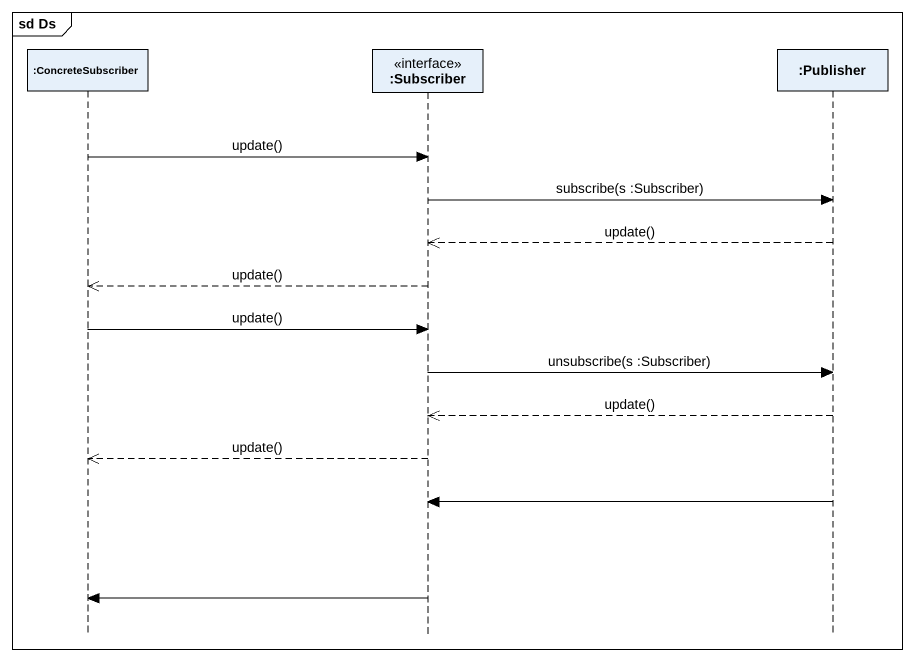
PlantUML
@startuml
mainframe sd Ds
hide footbox
participant ":ConcreteSubscriber" as ConcreteSubscriber
participant ":Subscriber" as Subscriber <<interface>>
participant ":Publisher" as Publisher

ConcreteSubscriber -> Subscriber : update()
Subscriber -> Publisher : subscribe(s :Subscriber)
Publisher -->> Subscriber : update()
Subscriber -->> ConcreteSubscriber : update()
ConcreteSubscriber -> Subscriber : update()
Subscriber -> Publisher : unsubscribe(s :Subscriber)
Publisher -->> Subscriber : update()
Subscriber -->> ConcreteSubscriber : update()
Publisher -> Subscriber
Subscriber -> ConcreteSubscriber
@enduml
